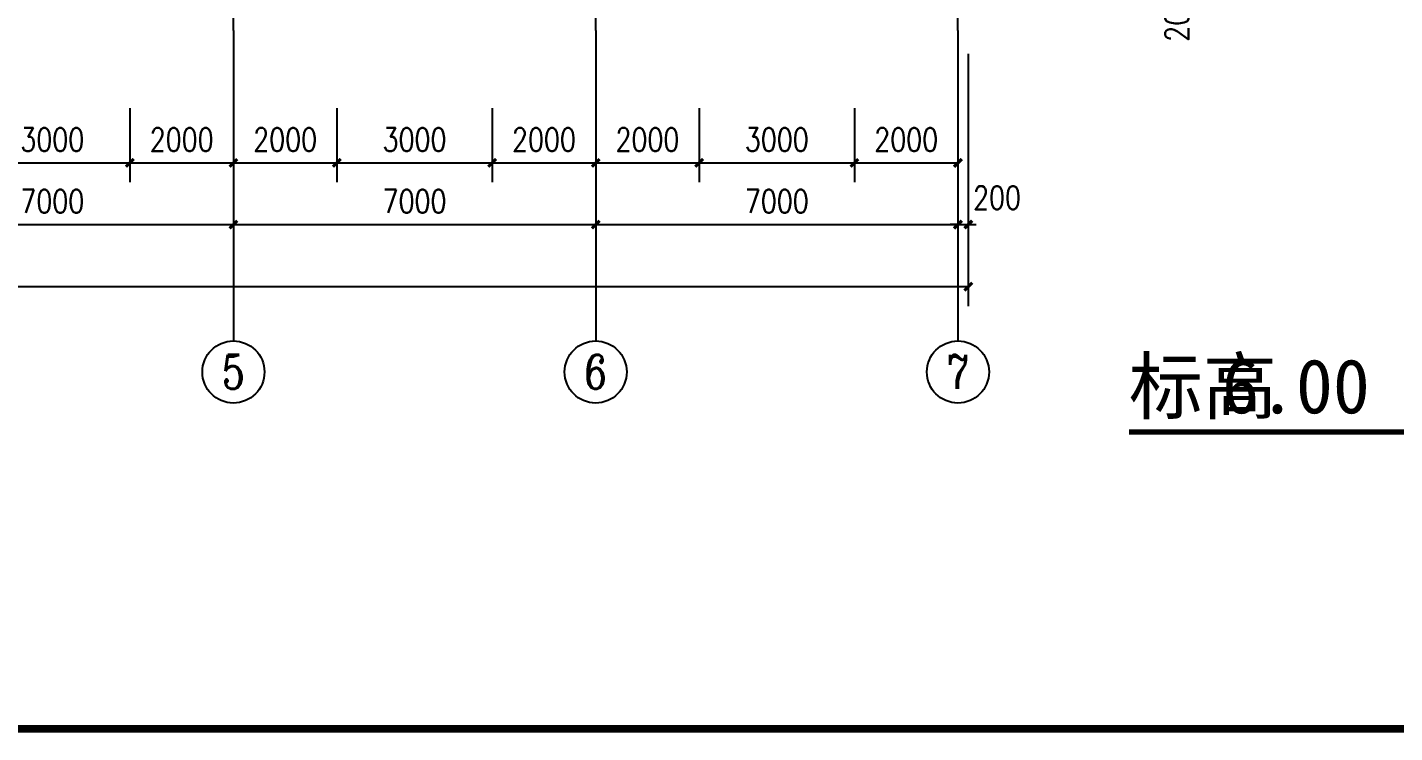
# Model space of a CAD drawing. Extents: x -21908402 to 2004492, y 83987 to 5079726.
# Drawn here: x 1857309 to 1883729, y 274412 to 288047 of the extents above; entities that cross this region are included whole.
import ezdxf
from ezdxf.enums import TextEntityAlignment as Align

# ---------------------------------------------------------------- set-up
doc = ezdxf.new("R2010")
doc.units = 0
doc.header["$LTSCALE"] = 1000
doc.linetypes.add('DOTE', pattern=[2.42, 2, -0.2, 0.02, -0.2])
doc.layers.get('0').update_dxf_attribs({"linetype": 'CONTINUOUS'})
doc.layers.get('DEFPOINTS').update_dxf_attribs({"linetype": 'CONTINUOUS'})
for name, color, linetype in [('AXIS', 3, 'CONTINUOUS'), ('AXIS_TEXT', 7, 'CONTINUOUS'), ('DIM_SYMB', 3, 'CONTINUOUS'), ('DOTE', 1, 'DOTE'), ('PUB_DIM', 3, 'CONTINUOUS'), ('PUB_TEXT', 7, 'CONTINUOUS'), ('PUB_TITLE', 4, 'CONTINUOUS')]:
    doc.layers.add(name, color=color, linetype=linetype)
doc.styles.add('_TCH_AXIS', font='complex_.ttf', dxfattribs={"bigfont": 'GBCBIG'})
doc.styles.add('_TCH_DYN', font='')
doc.styles.add('COMPLEX', font='COMPLEX')
doc.styles.add('DIM_FONT', font='simplex.shx', dxfattribs={"width": 0.8})
doc.styles.get('_TCH_DYN').set_extended_font_data('SimSun')
doc.dimstyles.new('DIMN150', dxfattribs={"dimscale": 1.5, "dimtxt": 300, "dimasz": 100, "dimexe": 250, "dimexo": 300, "dimgap": 150, "dimtad": 1, "dimdec": 0, "dimzin": 0, "dimtxsty": 'DIM_FONT', "dimblk": 'ARCHTICK', "dimcen": 0.09, "dimclrt": 7, "dimazin": 3, "dimtfac": 1, "dimtdec": 0, "dimtix": 1, "dimtmove": 0, "dimatfit": 3, "dimtolj": 1, "dimtzin": 0})

# ---------------------------------------------------------------- blocks, each defined once
blk = doc.blocks.new('_ARCHTICK')
at = {"color": 0, "linetype": 'BYBLOCK', "const_width": 0.4}
blk.add_lwpolyline([(-0.5, -0.5), (0.5, 0.5)], dxfattribs=at)
blk = doc.blocks.new('*D204')
at = {"layer": 'DEFPOINTS', "color": 0}
for p in [(1856291, 286935), (1859291, 286935), (1859291, 285427)]:
    blk.add_point(p, dxfattribs=at)
at = {"layer": 'PUB_DIM', "color": 0}
for p, q in [((1856291, 286485), (1856291, 285052)), ((1859291, 286485), (1859291, 285052)), ((1856291, 285427), (1859291, 285427))]:
    blk.add_line(p, q, dxfattribs=at)
at = {"layer": 'PUB_DIM', "color": 0, "xscale": 150, "yscale": 150, "zscale": 150, "rotation": 180}
blk.add_blockref('_ARCHTICK', (1856291, 285427), dxfattribs=at)
at = {"layer": 'PUB_DIM', "color": 0, "xscale": 150, "yscale": 150, "zscale": 150}
blk.add_blockref('_ARCHTICK', (1859291, 285427), dxfattribs=at)
at = {"layer": 'PUB_DIM', "color": 7, "insert": (1857791, 285877), "char_height": 450, "attachment_point": 5, "style": 'DIM_FONT'}
blk.add_mtext('\\A1;3000', dxfattribs=at)
blk = doc.blocks.new('*D205')
at = {"layer": 'DEFPOINTS', "color": 0}
for p in [(1859291, 286935), (1861291, 286935), (1861291, 285427)]:
    blk.add_point(p, dxfattribs=at)
at = {"layer": 'PUB_DIM', "color": 0}
for p, q in [((1859291, 286485), (1859291, 285052)), ((1861291, 286485), (1861291, 285052)), ((1859291, 285427), (1861291, 285427))]:
    blk.add_line(p, q, dxfattribs=at)
at = {"layer": 'PUB_DIM', "color": 0, "xscale": 150, "yscale": 150, "zscale": 150, "rotation": 180}
blk.add_blockref('_ARCHTICK', (1859291, 285427), dxfattribs=at)
at = {"layer": 'PUB_DIM', "color": 0, "xscale": 150, "yscale": 150, "zscale": 150}
blk.add_blockref('_ARCHTICK', (1861291, 285427), dxfattribs=at)
at = {"layer": 'PUB_DIM', "color": 7, "insert": (1860291, 285877), "char_height": 450, "attachment_point": 5, "style": 'DIM_FONT'}
blk.add_mtext('\\A1;2000', dxfattribs=at)
blk = doc.blocks.new('*D206')
at = {"layer": 'DEFPOINTS', "color": 0}
for p in [(1861291, 286935), (1863291, 286935), (1863291, 285427)]:
    blk.add_point(p, dxfattribs=at)
at = {"layer": 'PUB_DIM', "color": 0}
for p, q in [((1861291, 286485), (1861291, 285052)), ((1863291, 286485), (1863291, 285052)), ((1861291, 285427), (1863291, 285427))]:
    blk.add_line(p, q, dxfattribs=at)
at = {"layer": 'PUB_DIM', "color": 0, "xscale": 150, "yscale": 150, "zscale": 150, "rotation": 180}
blk.add_blockref('_ARCHTICK', (1861291, 285427), dxfattribs=at)
at = {"layer": 'PUB_DIM', "color": 0, "xscale": 150, "yscale": 150, "zscale": 150}
blk.add_blockref('_ARCHTICK', (1863291, 285427), dxfattribs=at)
at = {"layer": 'PUB_DIM', "color": 7, "insert": (1862291, 285877), "char_height": 450, "attachment_point": 5, "style": 'DIM_FONT'}
blk.add_mtext('\\A1;2000', dxfattribs=at)
blk = doc.blocks.new('*D207')
at = {"layer": 'DEFPOINTS', "color": 0}
for p in [(1863291, 286935), (1866291, 286935), (1866291, 285427)]:
    blk.add_point(p, dxfattribs=at)
at = {"layer": 'PUB_DIM', "color": 0}
for p, q in [((1863291, 286485), (1863291, 285052)), ((1866291, 286485), (1866291, 285052)), ((1863291, 285427), (1866291, 285427))]:
    blk.add_line(p, q, dxfattribs=at)
at = {"layer": 'PUB_DIM', "color": 0, "xscale": 150, "yscale": 150, "zscale": 150, "rotation": 180}
blk.add_blockref('_ARCHTICK', (1863291, 285427), dxfattribs=at)
at = {"layer": 'PUB_DIM', "color": 0, "xscale": 150, "yscale": 150, "zscale": 150}
blk.add_blockref('_ARCHTICK', (1866291, 285427), dxfattribs=at)
at = {"layer": 'PUB_DIM', "color": 7, "insert": (1864791, 285877), "char_height": 450, "attachment_point": 5, "style": 'DIM_FONT'}
blk.add_mtext('\\A1;3000', dxfattribs=at)
blk = doc.blocks.new('*D208')
at = {"layer": 'DEFPOINTS', "color": 0}
for p in [(1866291, 286935), (1868291, 286935), (1868291, 285427)]:
    blk.add_point(p, dxfattribs=at)
at = {"layer": 'PUB_DIM', "color": 0}
for p, q in [((1866291, 286485), (1866291, 285052)), ((1868291, 286485), (1868291, 285052)), ((1866291, 285427), (1868291, 285427))]:
    blk.add_line(p, q, dxfattribs=at)
at = {"layer": 'PUB_DIM', "color": 0, "xscale": 150, "yscale": 150, "zscale": 150, "rotation": 180}
blk.add_blockref('_ARCHTICK', (1866291, 285427), dxfattribs=at)
at = {"layer": 'PUB_DIM', "color": 0, "xscale": 150, "yscale": 150, "zscale": 150}
blk.add_blockref('_ARCHTICK', (1868291, 285427), dxfattribs=at)
at = {"layer": 'PUB_DIM', "color": 7, "insert": (1867291, 285877), "char_height": 450, "attachment_point": 5, "style": 'DIM_FONT'}
blk.add_mtext('\\A1;2000', dxfattribs=at)
blk = doc.blocks.new('*D209')
at = {"layer": 'DEFPOINTS', "color": 0}
for p in [(1868291, 286935), (1870291, 286935), (1870291, 285427)]:
    blk.add_point(p, dxfattribs=at)
at = {"layer": 'PUB_DIM', "color": 0}
for p, q in [((1868291, 286485), (1868291, 285052)), ((1870291, 286485), (1870291, 285052)), ((1868291, 285427), (1870291, 285427))]:
    blk.add_line(p, q, dxfattribs=at)
at = {"layer": 'PUB_DIM', "color": 0, "xscale": 150, "yscale": 150, "zscale": 150, "rotation": 180}
blk.add_blockref('_ARCHTICK', (1868291, 285427), dxfattribs=at)
at = {"layer": 'PUB_DIM', "color": 0, "xscale": 150, "yscale": 150, "zscale": 150}
blk.add_blockref('_ARCHTICK', (1870291, 285427), dxfattribs=at)
at = {"layer": 'PUB_DIM', "color": 7, "insert": (1869291, 285877), "char_height": 450, "attachment_point": 5, "style": 'DIM_FONT'}
blk.add_mtext('\\A1;2000', dxfattribs=at)
blk = doc.blocks.new('*D210')
at = {"layer": 'DEFPOINTS', "color": 0}
for p in [(1870291, 286935), (1873291, 286935), (1873291, 285427)]:
    blk.add_point(p, dxfattribs=at)
at = {"layer": 'PUB_DIM', "color": 0}
for p, q in [((1870291, 286485), (1870291, 285052)), ((1873291, 286485), (1873291, 285052)), ((1870291, 285427), (1873291, 285427))]:
    blk.add_line(p, q, dxfattribs=at)
at = {"layer": 'PUB_DIM', "color": 0, "xscale": 150, "yscale": 150, "zscale": 150, "rotation": 180}
blk.add_blockref('_ARCHTICK', (1870291, 285427), dxfattribs=at)
at = {"layer": 'PUB_DIM', "color": 0, "xscale": 150, "yscale": 150, "zscale": 150}
blk.add_blockref('_ARCHTICK', (1873291, 285427), dxfattribs=at)
at = {"layer": 'PUB_DIM', "color": 7, "insert": (1871791, 285877), "char_height": 450, "attachment_point": 5, "style": 'DIM_FONT'}
blk.add_mtext('\\A1;3000', dxfattribs=at)
blk = doc.blocks.new('*D211')
at = {"layer": 'DEFPOINTS', "color": 0}
for p in [(1873291, 286935), (1875291, 286935), (1875291, 285427)]:
    blk.add_point(p, dxfattribs=at)
at = {"layer": 'PUB_DIM', "color": 0}
for p, q in [((1873291, 286485), (1873291, 285052)), ((1875291, 286485), (1875291, 285052)), ((1873291, 285427), (1875291, 285427))]:
    blk.add_line(p, q, dxfattribs=at)
at = {"layer": 'PUB_DIM', "color": 0, "xscale": 150, "yscale": 150, "zscale": 150, "rotation": 180}
blk.add_blockref('_ARCHTICK', (1873291, 285427), dxfattribs=at)
at = {"layer": 'PUB_DIM', "color": 0, "xscale": 150, "yscale": 150, "zscale": 150}
blk.add_blockref('_ARCHTICK', (1875291, 285427), dxfattribs=at)
at = {"layer": 'PUB_DIM', "color": 7, "insert": (1874291, 285877), "char_height": 450, "attachment_point": 5, "style": 'DIM_FONT'}
blk.add_mtext('\\A1;2000', dxfattribs=at)
blk = doc.blocks.new('*D257')
at = {"layer": 'AXIS', "color": 0}
for p, q in [((1880041, 288985), (1880041, 289135)), ((1876741, 288985), (1880416, 288985)), ((1876741, 288785), (1880416, 288785)), ((1880041, 288785), (1880041, 288985)), ((1880041, 288785), (1880041, 288635))]:
    blk.add_line(p, q, dxfattribs=at)
at = {"layer": 'DEFPOINTS', "color": 0}
for p in [(1876291, 288985), (1876291, 288785), (1880041, 288985)]:
    blk.add_point(p, dxfattribs=at)
at = {"layer": 'AXIS', "color": 0, "xscale": 150, "yscale": 150, "zscale": 150}
for p, rotation in [((1880041, 288985), 270), ((1880041, 288785), 90)]:
    blk.add_blockref('_ARCHTICK', p, dxfattribs=dict(at, rotation=rotation))
at = {"layer": 'AXIS', "color": 7, "insert": (1879523, 288230), "char_height": 450, "attachment_point": 5, "rotation": 90, "style": 'DIM_FONT'}
blk.add_mtext('\\A1;200', dxfattribs=at)
blk = doc.blocks.new('*D279')
at = {"layer": 'AXIS', "color": 0}
for p, q in [((1854291, 287535), (1854291, 283860)), ((1861291, 287535), (1861291, 283860)), ((1854291, 284235), (1861291, 284235))]:
    blk.add_line(p, q, dxfattribs=at)
at = {"layer": 'DEFPOINTS', "color": 0}
for p in [(1854291, 287985), (1861291, 287985), (1861291, 284235)]:
    blk.add_point(p, dxfattribs=at)
at = {"layer": 'AXIS', "color": 0, "xscale": 150, "yscale": 150, "zscale": 150, "rotation": 180}
blk.add_blockref('_ARCHTICK', (1854291, 284235), dxfattribs=at)
at = {"layer": 'AXIS', "color": 0, "xscale": 150, "yscale": 150, "zscale": 150}
blk.add_blockref('_ARCHTICK', (1861291, 284235), dxfattribs=at)
at = {"layer": 'AXIS', "color": 7, "insert": (1857791, 284685), "char_height": 450, "attachment_point": 5, "style": 'DIM_FONT'}
blk.add_mtext('\\A1;7000', dxfattribs=at)
blk = doc.blocks.new('*D280')
at = {"layer": 'AXIS', "color": 0}
for p, q in [((1861291, 287535), (1861291, 283860)), ((1868291, 287535), (1868291, 283860)), ((1861291, 284235), (1868291, 284235))]:
    blk.add_line(p, q, dxfattribs=at)
at = {"layer": 'DEFPOINTS', "color": 0}
for p in [(1861291, 287985), (1868291, 287985), (1868291, 284235)]:
    blk.add_point(p, dxfattribs=at)
at = {"layer": 'AXIS', "color": 0, "xscale": 150, "yscale": 150, "zscale": 150, "rotation": 180}
blk.add_blockref('_ARCHTICK', (1861291, 284235), dxfattribs=at)
at = {"layer": 'AXIS', "color": 0, "xscale": 150, "yscale": 150, "zscale": 150}
blk.add_blockref('_ARCHTICK', (1868291, 284235), dxfattribs=at)
at = {"layer": 'AXIS', "color": 7, "insert": (1864791, 284685), "char_height": 450, "attachment_point": 5, "style": 'DIM_FONT'}
blk.add_mtext('\\A1;7000', dxfattribs=at)
blk = doc.blocks.new('*D281')
at = {"layer": 'AXIS', "color": 0}
for p, q in [((1868291, 287535), (1868291, 283860)), ((1875291, 287535), (1875291, 283860)), ((1868291, 284235), (1875291, 284235))]:
    blk.add_line(p, q, dxfattribs=at)
at = {"layer": 'DEFPOINTS', "color": 0}
for p in [(1868291, 287985), (1875291, 287985), (1875291, 284235)]:
    blk.add_point(p, dxfattribs=at)
at = {"layer": 'AXIS', "color": 0, "xscale": 150, "yscale": 150, "zscale": 150, "rotation": 180}
blk.add_blockref('_ARCHTICK', (1868291, 284235), dxfattribs=at)
at = {"layer": 'AXIS', "color": 0, "xscale": 150, "yscale": 150, "zscale": 150}
blk.add_blockref('_ARCHTICK', (1875291, 284235), dxfattribs=at)
at = {"layer": 'AXIS', "color": 7, "insert": (1871791, 284685), "char_height": 450, "attachment_point": 5, "style": 'DIM_FONT'}
blk.add_mtext('\\A1;7000', dxfattribs=at)
blk = doc.blocks.new('*D282')
at = {"layer": 'AXIS', "color": 0}
for p, q in [((1875291, 287535), (1875291, 283860)), ((1875491, 287535), (1875491, 283860)), ((1875291, 284235), (1875141, 284235)), ((1875291, 284235), (1875491, 284235)), ((1875491, 284235), (1875641, 284235))]:
    blk.add_line(p, q, dxfattribs=at)
at = {"layer": 'DEFPOINTS', "color": 0}
for p in [(1875291, 287985), (1875491, 287985), (1875491, 284235)]:
    blk.add_point(p, dxfattribs=at)
at = {"layer": 'AXIS', "color": 0, "xscale": 150, "yscale": 150, "zscale": 150}
blk.add_blockref('_ARCHTICK', (1875291, 284235), dxfattribs=at)
at = {"layer": 'AXIS', "color": 0, "xscale": 150, "yscale": 150, "zscale": 150, "rotation": 180}
blk.add_blockref('_ARCHTICK', (1875491, 284235), dxfattribs=at)
at = {"layer": 'AXIS', "color": 7, "insert": (1876046, 284752), "char_height": 450, "attachment_point": 5, "style": 'DIM_FONT'}
blk.add_mtext('\\A1;200', dxfattribs=at)
blk = doc.blocks.new('*D283')
at = {"layer": 'AXIS', "color": 0}
for p, q in [((1833091, 287535), (1833091, 282660)), ((1875491, 287535), (1875491, 282660)), ((1833091, 283035), (1875491, 283035))]:
    blk.add_line(p, q, dxfattribs=at)
at = {"layer": 'DEFPOINTS', "color": 0}
for p in [(1833091, 287985), (1875491, 287985), (1875491, 283035)]:
    blk.add_point(p, dxfattribs=at)
at = {"layer": 'AXIS', "color": 0, "xscale": 150, "yscale": 150, "zscale": 150, "rotation": 180}
blk.add_blockref('_ARCHTICK', (1833091, 283035), dxfattribs=at)
at = {"layer": 'AXIS', "color": 0, "xscale": 150, "yscale": 150, "zscale": 150}
blk.add_blockref('_ARCHTICK', (1875491, 283035), dxfattribs=at)
at = {"layer": 'AXIS', "color": 7, "insert": (1854291, 283485), "char_height": 450, "attachment_point": 5, "style": 'DIM_FONT'}
blk.add_mtext('\\A1;42400', dxfattribs=at)
blk = doc.blocks.new('_AXISO')
blk.add_circle((0, 0), 0.5)
at = {"layer": 'AXIS_TEXT', "style": 'COMPLEX', "width": 1.041667}
blk.add_attdef('A', text='', height=0.56, dxfattribs=at).set_placement((-0.25, -0.28), (0.25, -0.28), align=Align.FIT)

msp = doc.modelspace()

# ---------------------------------------------------------------- linework, layer by layer
at = {"layer": 'AXIS'}
for p, q in [((1861291, 287984.7), (1861291, 281984.7)), ((1868291, 287984.7), (1868291, 281984.7)), ((1875291, 287984.7), (1875291, 281984.7))]:
    msp.add_line(p, q, dxfattribs=at)
at = {"layer": 'DIM_SYMB', "const_width": 105}
msp.add_lwpolyline([(1878593, 280223.7), (1886453, 280223.7)], dxfattribs=at)
at = {"layer": 'DOTE'}
for p, q in [((1861291, 287984.7), (1861291, 324584.7)), ((1868291, 287984.7), (1868291, 324584.7)), ((1875291, 287984.7), (1875291, 324584.7))]:
    msp.add_line(p, q, dxfattribs=at)
at = {"layer": 'PUB_TITLE', "const_width": 150}
msp.add_lwpolyline([(1815141.5, 274487.2), (1898991.5, 274487.2), (1898991.5, 334487.2), (1815141.5, 334487.2)], close=True, dxfattribs=at)

# ---------------------------------------------------------------- block references
at = {"layer": 'AXIS'}
ref = msp.add_blockref('_AXISO', (1861291, 281384.7), dxfattribs=dict(at, xscale=1200, yscale=1200, zscale=1200))
ref.add_attrib('A', '5', dxfattribs={"layer": 'AXIS_TEXT', "height": 657.6, "style": '_TCH_AXIS', "width": 0.699409}).set_placement((1861071.8, 281055.9), (1861510.2, 281055.9), align=Align.FIT)
ref = msp.add_blockref('_AXISO', (1868291, 281384.7), dxfattribs=dict(at, xscale=1200, yscale=1200, zscale=1200))
ref.add_attrib('A', '6', dxfattribs={"layer": 'AXIS_TEXT', "height": 657.6, "style": '_TCH_AXIS', "width": 0.699409}).set_placement((1868071.8, 281055.9), (1868510.2, 281055.9), align=Align.FIT)
ref = msp.add_blockref('_AXISO', (1875291, 281384.7), dxfattribs=dict(at, xscale=1200, yscale=1200, zscale=1200))
ref.add_attrib('A', '7', dxfattribs={"layer": 'AXIS_TEXT', "height": 657.6, "style": '_TCH_AXIS', "width": 0.699409}).set_placement((1875071.8, 281055.9), (1875510.2, 281055.9), align=Align.FIT)

# ---------------------------------------------------------------- texts
at = {"layer": 'PUB_TEXT', "style": '_TCH_DYN'}
for s, p in [('标高', (1878593, 280585.3)), ('6.00', (1880393, 280585.3))]:
    msp.add_text(s, height=1050, dxfattribs=at).set_placement(p)

# ---------------------------------------------------------------- dimensions: what is measured, and where the dimension line sits
at = {"layer": 'AXIS'}
for base, p1, p2, angle, picture, middle in [((1880041, 288984.7), (1876291, 288784.7), (1876291, 288984.7), 90, '*D257', (1879523.5, 288229.7)), ((1875491, 284234.7), (1875291, 287984.7), (1875491, 287984.7), 0, '*D282', (1876046, 284752.2))]:
    dim = msp.add_linear_dim(base=base, p1=p1, p2=p2, angle=angle, dimstyle='DIMN150', dxfattribs=at)
    dim.commit()
    dim.dimension.update_dxf_attribs({"geometry": picture, "text_midpoint": middle, "dimtype": 129})
for p1, p2, distance, picture, middle in [((1833091, 287984.7), (1875491, 287984.7), -4950, '*D283', (1854291, 283484.7)), ((1854291, 287984.7), (1861291, 287984.7), -3750, '*D279', (1857791, 284684.7)), ((1861291, 287984.7), (1868291, 287984.7), -3750, '*D280', (1864791, 284684.7)), ((1868291, 287984.7), (1875291, 287984.7), -3750, '*D281', (1871791, 284684.7))]:
    dim = msp.add_aligned_dim(p1=p1, p2=p2, distance=distance, dimstyle='DIMN150', dxfattribs=at)
    dim.commit()
    dim.dimension.update_dxf_attribs({"geometry": picture, "text_midpoint": middle})
at = {"layer": 'PUB_DIM'}
for p1, p2, picture, middle in [((1856291, 286934.7), (1859291, 286934.7), '*D204', (1857791, 285877.1)), ((1859291, 286934.7), (1861291, 286934.7), '*D205', (1860291, 285877.1)), ((1861291, 286934.7), (1863291, 286934.7), '*D206', (1862291, 285877.1)), ((1863291, 286934.7), (1866291, 286934.7), '*D207', (1864791, 285877.1)), ((1866291, 286934.7), (1868291, 286934.7), '*D208', (1867291, 285877.1)), ((1868291, 286934.7), (1870291, 286934.7), '*D209', (1869291, 285877.1)), ((1870291, 286934.7), (1873291, 286934.7), '*D210', (1871791, 285877.1)), ((1873291, 286934.7), (1875291, 286934.7), '*D211', (1874291, 285877.1))]:
    dim = msp.add_aligned_dim(p1=p1, p2=p2, distance=-1507.6, dimstyle='DIMN150', dxfattribs=at)
    dim.commit()
    dim.dimension.update_dxf_attribs({"geometry": picture, "text_midpoint": middle})

doc.saveas('drawing.dxf')
